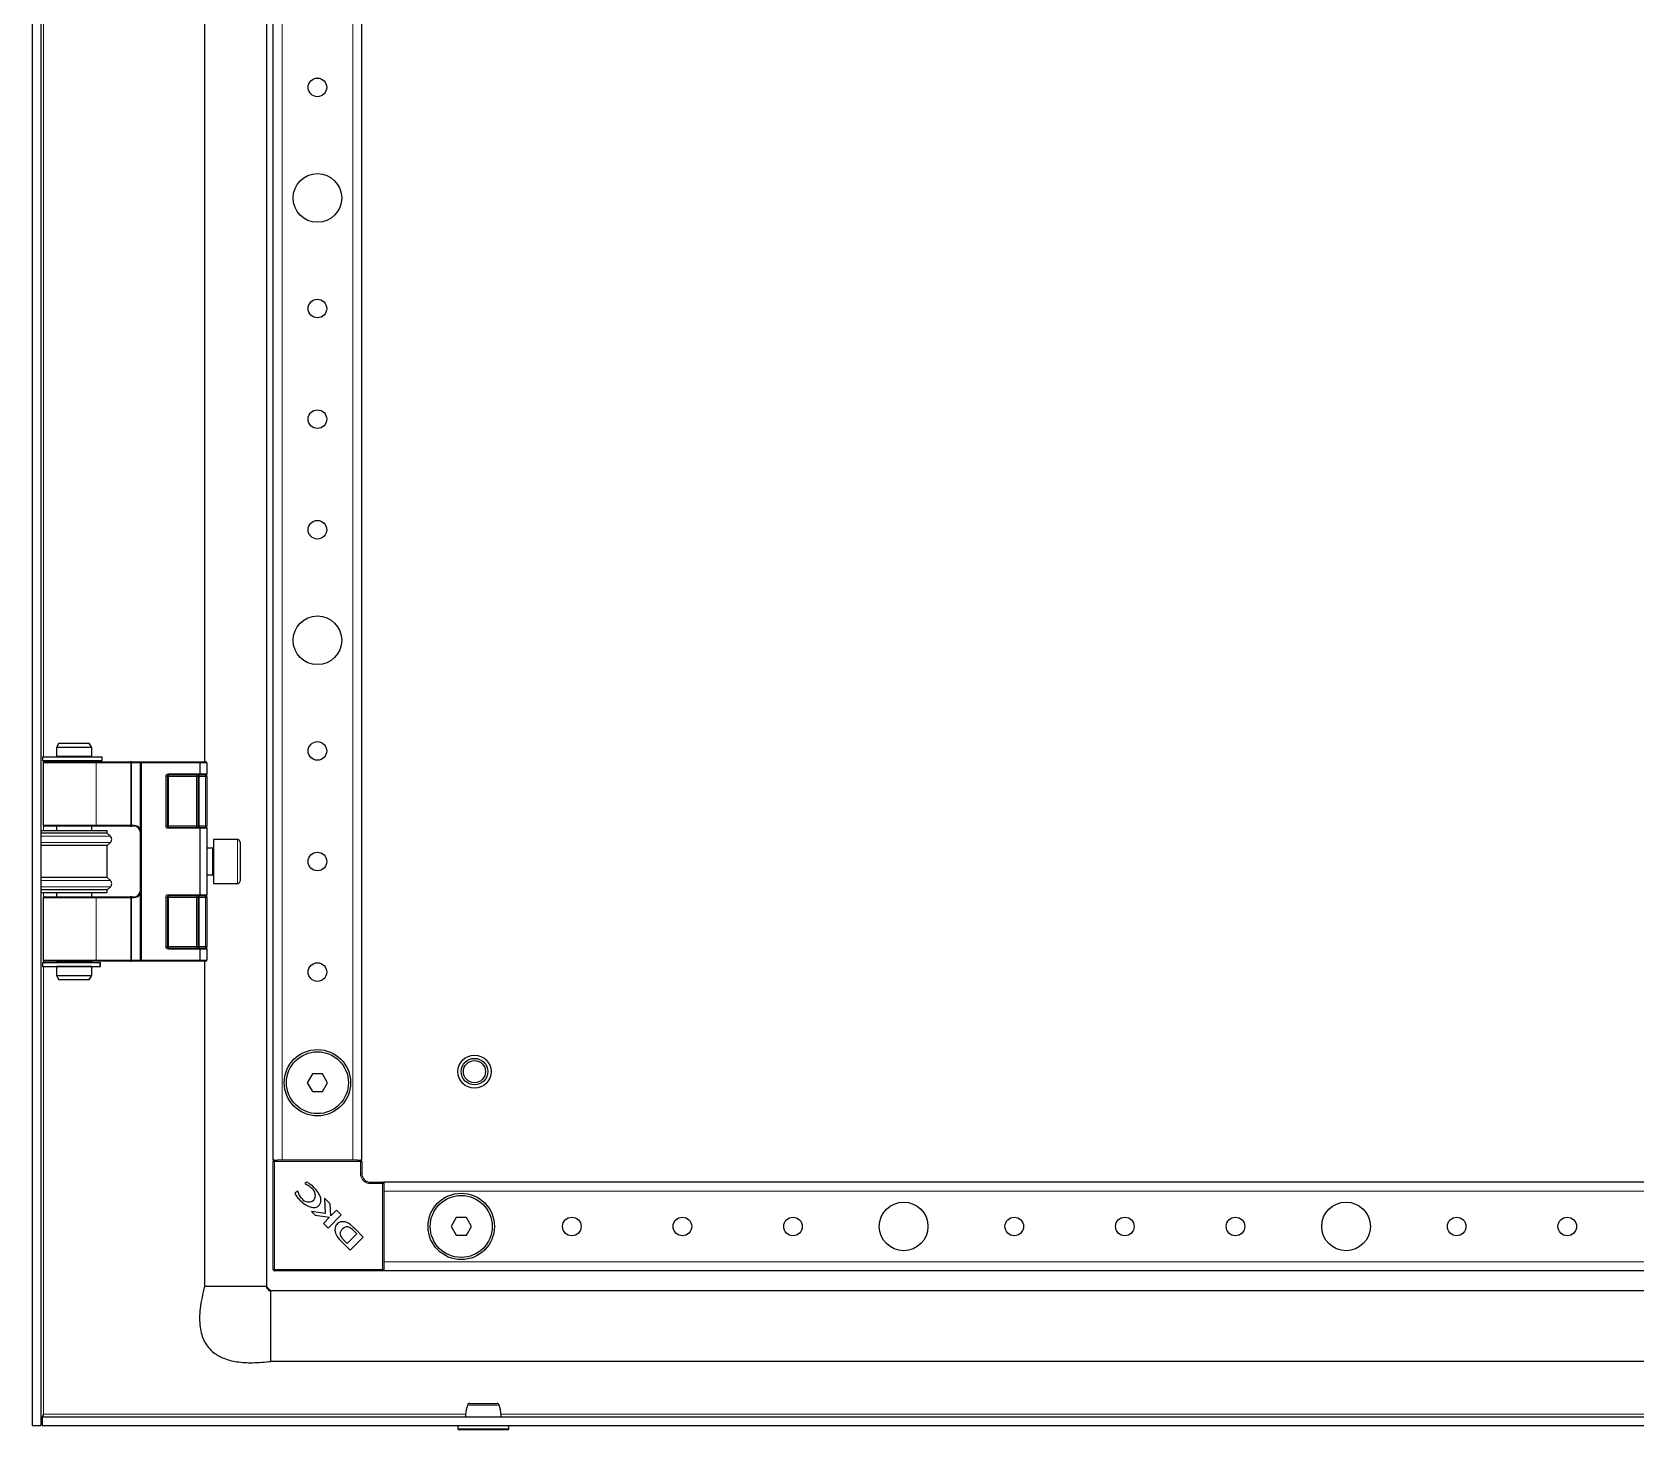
# Model space of a CAD drawing. Header units: millimetres. Extents: x -1434 to 3240, y -1538 to 1219.
# Drawn here: x -1069.4 to -706.9, y -999.7 to -683.7 of the extents above; entities that cross this region are included whole.
import ezdxf

# ---------------------------------------------------------------- set-up
doc = ezdxf.new("R2010")
doc.units = ezdxf.units.MM

msp = doc.modelspace()

# ---------------------------------------------------------------- linework, layer by layer
at = {"color": 7, "linetype": 'Continuous', "lineweight": 25}
for p, q in [((-1069.44, 556.28), (-1069.44, -998.72)), ((-1067.44, 556.28), (-1067.44, -998.72)), ((-1016.44, 524.78), (-1016.44, -967.22)), ((-1014.94, -938.72), (-1014.94, 496.28)), ((-994.94, -938.72), (-994.94, 496.28)), ((-1030.44, -518.72), (-1030.44, -848.72)), ((-1063.36, -844.47), (-1063.94, -845.47)), ((-1063.36, -844.47), (-1060.39, -844.47)), ((-1060.39, -844.47), (-1056.52, -844.47)), ((-1055.94, -845.47), (-1056.52, -844.47)), ((-1067.09, -847.52), (-1067.09, -848.42)), ((-1067.09, -847.52), (-1053.62, -847.52)), ((-1063.94, -845.47), (-1063.94, -847.47)), ((-1060.47, -845.47), (-1063.94, -845.47)), ((-1055.94, -847.47), (-1063.94, -847.47)), ((-1063.44, -847.47), (-1063.44, -847.52)), ((-1055.94, -845.47), (-1060.47, -845.47)), ((-1056.44, -847.52), (-1056.44, -847.47)), ((-1055.94, -847.47), (-1055.94, -845.47)), ((-1053.62, -847.52), (-1053.57, -847.52)), ((-1053.57, -848.42), (-1053.57, -847.52)), ((-1067.09, -848.42), (-1053.62, -848.42)), ((-1066.94, -848.92), (-1066.94, -863.02)), ((-1066.74, -848.72), (-1055.13, -848.72)), ((-1063.94, -848.47), (-1063.94, -848.72)), ((-1055.94, -848.47), (-1063.94, -848.47)), ((-1063.44, -848.42), (-1063.44, -848.47)), ((-1056.44, -848.47), (-1056.44, -848.42)), ((-1055.94, -848.72), (-1055.94, -848.47)), ((-1055.13, -848.72), (-1047.24, -848.72)), ((-1053.62, -848.42), (-1053.57, -848.42)), ((-1046.96, -848.72), (-1047.24, -848.72)), ((-1046.96, -848.72), (-1044.74, -848.72)), ((-1044.94, -893.52), (-1044.94, -848.92)), ((-1044.74, -848.72), (-1031.52, -848.72)), ((-1031.56, -851.72), (-1038.64, -851.72)), ((-1030.24, -851.72), (-1031.56, -851.72)), ((-1031.52, -848.72), (-1030.14, -848.72)), ((-1031.44, -851.42), (-1031.44, -848.92)), ((-1029.94, -848.92), (-1029.94, -851.42)), ((-1029.94, -852.02), (-1029.94, -851.42)), ((-1038.94, -852.02), (-1038.94, -863.12)), ((-1031.94, -852.02), (-1031.94, -863.12)), ((-1029.94, -852.02), (-1029.94, -863.12)), ((-1067.44, -864.22), (-1052.44, -864.22)), ((-1052.44, -864.82), (-1067.44, -864.82)), ((-1055.13, -863.22), (-1066.74, -863.22)), ((-1063.94, -863.22), (-1063.94, -864.22)), ((-1055.94, -864.22), (-1055.94, -863.22)), ((-1047.24, -863.22), (-1055.13, -863.22)), ((-1052.44, -864.82), (-1052.44, -864.22)), ((-1051.74, -865.5), (-1052.44, -864.82)), ((-1047.24, -863.22), (-1046.96, -863.22)), ((-1046.44, -863.22), (-1046.96, -863.22)), ((-1038.64, -863.42), (-1031.56, -863.42)), ((-1031.56, -863.42), (-1030.24, -863.42)), ((-1031.44, -878.72), (-1031.44, -863.72)), ((-1029.94, -863.72), (-1029.94, -863.12)), ((-1029.94, -863.72), (-1029.94, -878.72)), ((-1023.04, -866.22), (-1028.44, -866.22)), ((-1028.44, -866.22), (-1028.44, -871.22)), ((-1052.44, -867.62), (-1067.44, -867.62)), ((-1052.44, -867.62), (-1051.74, -866.93)), ((-1052.44, -874.82), (-1052.44, -867.62)), ((-1028.69, -868.22), (-1029.94, -868.22)), ((-1022.44, -866.82), (-1022.44, -871.22)), ((-1028.44, -871.22), (-1028.44, -876.22)), ((-1022.44, -871.22), (-1022.44, -875.62)), ((-1052.44, -874.82), (-1067.44, -874.82)), ((-1051.74, -875.5), (-1052.44, -874.82)), ((-1052.44, -877.62), (-1051.74, -876.93)), ((-1029.94, -874.22), (-1028.69, -874.22)), ((-1028.44, -876.22), (-1023.04, -876.22)), ((-1052.44, -877.62), (-1067.44, -877.62)), ((-1067.44, -878.22), (-1052.44, -878.22)), ((-1066.94, -879.42), (-1066.94, -893.52)), ((-1066.74, -879.22), (-1055.13, -879.22)), ((-1063.94, -878.22), (-1063.94, -879.22)), ((-1055.94, -879.22), (-1055.94, -878.22)), ((-1055.13, -879.22), (-1047.24, -879.22)), ((-1052.44, -878.22), (-1052.44, -877.62)), ((-1046.96, -879.22), (-1047.24, -879.22)), ((-1046.96, -879.22), (-1046.44, -879.22)), ((-1038.94, -879.32), (-1038.94, -890.42)), ((-1031.56, -879.02), (-1038.64, -879.02)), ((-1031.94, -879.32), (-1031.94, -890.42)), ((-1030.24, -879.02), (-1031.56, -879.02)), ((-1029.94, -879.32), (-1029.94, -878.72)), ((-1029.94, -879.32), (-1029.94, -890.42)), ((-1038.64, -890.72), (-1031.56, -890.72)), ((-1031.56, -890.72), (-1030.24, -890.72)), ((-1031.44, -893.52), (-1031.44, -891.02)), ((-1029.94, -891.02), (-1029.94, -890.42)), ((-1029.94, -891.02), (-1029.94, -893.52)), ((-1067.09, -894.02), (-1067.09, -894.92)), ((-1067.09, -894.02), (-1054.1, -894.02)), ((-1067.09, -894.92), (-1054.1, -894.92)), ((-1055.13, -893.72), (-1066.74, -893.72)), ((-1063.94, -893.72), (-1063.94, -893.97)), ((-1055.94, -893.97), (-1063.94, -893.97)), ((-1063.94, -894.97), (-1063.94, -896.97)), ((-1055.94, -894.97), (-1063.94, -894.97)), ((-1063.44, -893.97), (-1063.44, -894.02)), ((-1063.44, -894.92), (-1063.44, -894.97)), ((-1056.44, -894.02), (-1056.44, -893.97)), ((-1056.44, -894.97), (-1056.44, -894.92)), ((-1055.94, -893.97), (-1055.94, -893.72)), ((-1055.94, -896.97), (-1055.94, -894.97)), ((-1047.24, -893.72), (-1055.13, -893.72)), ((-1054.1, -894.02), (-1054.02, -894.02)), ((-1054.1, -894.92), (-1054.02, -894.92)), ((-1054.02, -894.92), (-1054.02, -894.02)), ((-1054.02, -894.02), (-1054, -894.02)), ((-1054.02, -894.92), (-1054, -894.92)), ((-1054, -894.92), (-1054, -894.02)), ((-1047.24, -893.72), (-1046.96, -893.72)), ((-1044.74, -893.72), (-1046.96, -893.72)), ((-1031.52, -893.72), (-1044.74, -893.72)), ((-1030.14, -893.72), (-1031.52, -893.72)), ((-1030.44, -893.72), (-1030.44, -967.22)), ((-1063.94, -896.97), (-1063.36, -897.97)), ((-1063.94, -896.97), (-1055.94, -896.97)), ((-1056.52, -897.97), (-1063.36, -897.97)), ((-1056.52, -897.97), (-1055.94, -896.97)), ((-1006.09, -919.22), (-1007.25, -921.22)), ((-1003.78, -919.22), (-1006.09, -919.22)), ((-1002.63, -921.22), (-1003.78, -919.22)), ((-1007.25, -921.22), (-1006.09, -923.22)), ((-1006.09, -923.22), (-1003.78, -923.22)), ((-1003.78, -923.22), (-1002.63, -921.22)), ((-1014.64, -938.72), (-1014.94, -938.72)), ((-1014.64, -938.72), (-1013.99, -938.72)), ((-1012.94, -938.72), (-1013.99, -938.72)), ((-996.94, -938.72), (-1012.94, -938.72)), ((-995.89, -938.72), (-996.94, -938.72)), ((-995.89, -938.72), (-995.24, -938.72)), ((-994.94, -938.72), (-995.24, -938.72)), ((-1014.94, -963.42), (-1014.94, -939.02)), ((-994.94, -939.02), (-994.94, -941.72)), ((-1009.39, -945.78), (-1010.08, -946.11)), ((-1009.26, -945.92), (-1009.39, -945.78)), ((-1007.31, -943.72), (-1007.82, -943.97)), ((-1007.82, -943.97), (-1007.71, -944.08)), ((-992.94, -943.72), (-990.24, -943.72)), ((-509.94, -943.72), (-989.94, -943.72)), ((-989.94, -943.72), (-989.94, -944.02)), ((-989.94, -944.02), (-989.94, -944.66)), ((-989.94, -944.66), (-989.94, -945.72)), ((-989.94, -945.72), (-989.94, -961.72)), ((-1003.35, -947.35), (-1003.17, -950.82)), ((-1002.07, -948.63), (-1003.35, -947.35)), ((-1001.89, -951.29), (-1002.07, -948.63)), ((-1006.27, -950.35), (-1005.47, -951.14)), ((-1003.17, -950.82), (-1006.27, -950.35)), ((-1005.47, -951.14), (-1002.21, -951.63)), ((-1002.21, -951.63), (-1003.6, -953.02)), ((-1003.6, -953.02), (-1002.55, -954.07)), ((-1002.55, -954.07), (-999.59, -951.11)), ((-1000.65, -950.05), (-1001.89, -951.29)), ((-999.59, -951.11), (-1000.65, -950.05)), ((-973.59, -951.72), (-974.75, -953.72)), ((-971.28, -951.72), (-973.59, -951.72)), ((-970.13, -953.72), (-971.28, -951.72)), ((-998.99, -956.83), (-998.25, -957.55)), ((-998.25, -957.55), (-996.07, -955.37)), ((-997.55, -959.07), (-994.59, -956.11)), ((-996.07, -955.37), (-996.75, -954.71)), ((-996.48, -954.22), (-996.49, -954.2)), ((-994.59, -956.11), (-996.48, -954.22)), ((-974.75, -953.72), (-973.59, -955.72)), ((-973.59, -955.72), (-971.28, -955.72)), ((-971.28, -955.72), (-970.13, -953.72)), ((-999.54, -957.08), (-997.55, -959.07)), ((-990.24, -963.72), (-1014.64, -963.72)), ((-989.94, -961.72), (-989.94, -962.77)), ((-989.94, -962.77), (-989.94, -963.42)), ((-989.94, -963.42), (-989.94, -963.72)), ((-509.94, -963.72), (-989.94, -963.72)), ((-1015.44, -968.22), (-509.34, -968.22)), ((-382.44, -984.22), (-1015.44, -984.22)), ((-1067.14, -996.72), (-1067.14, -998.72)), ((-1067.14, -996.72), (-376.74, -996.72)), ((-1067.04, -996.72), (-1066.84, -996.12)), ((-1069.44, -998.72), (-1067.44, -998.72)), ((-1067.14, -998.72), (-376.74, -998.72)), ((-973.19, -998.72), (-973.19, -999.47)), ((-970.45, -999.72), (-972.94, -999.72)), ((-961.94, -999.72), (-970.45, -999.72)), ((-961.69, -999.47), (-961.69, -998.72))]:
    msp.add_line(p, q, dxfattribs=at)
at = {"color": 8, "linetype": 'Continuous', "lineweight": 18}
for p, q in [((-1012.94, -938.72), (-1012.94, 496.28)), ((-996.94, -938.72), (-996.94, 496.28)), ((-1066.84, -847.52), (-1066.84, -519.92)), ((-1053.62, -847.52), (-1053.62, -848.42)), ((-1054.99, -848.92), (-1066.94, -848.92)), ((-1066.84, -848.74), (-1066.84, -848.42)), ((-1054.99, -848.92), (-1054.99, -863.02)), ((-1047.1, -848.92), (-1054.99, -848.92)), ((-1047.1, -863.02), (-1047.1, -848.92)), ((-1046.96, -848.92), (-1047.1, -848.92)), ((-1046.96, -848.92), (-1046.96, -848.72)), ((-1046.96, -848.92), (-1046.96, -863.02)), ((-1044.94, -848.92), (-1046.96, -848.92)), ((-1044.94, -848.92), (-1044.74, -848.92)), ((-1044.74, -848.72), (-1044.74, -848.92)), ((-1031.44, -848.92), (-1044.74, -848.92)), ((-1044.74, -848.92), (-1044.74, -893.52)), ((-1038.64, -851.42), (-1031.44, -851.42)), ((-1038.64, -851.42), (-1038.64, -851.72)), ((-1038.64, -851.72), (-1038.64, -852.02)), ((-1032.24, -851.72), (-1032.24, -852.02)), ((-1031.64, -851.72), (-1031.64, -852.02)), ((-1029.94, -848.92), (-1031.44, -848.92)), ((-1031.44, -851.42), (-1029.94, -851.42)), ((-1030.24, -851.72), (-1030.24, -852.02)), ((-1039.24, -863.12), (-1039.24, -852.02)), ((-1039.24, -852.02), (-1038.94, -852.02)), ((-1038.94, -852.02), (-1038.64, -852.02)), ((-1032.24, -852.02), (-1038.64, -852.02)), ((-1038.64, -852.02), (-1038.64, -863.12)), ((-1032.24, -852.02), (-1031.94, -852.02)), ((-1032.24, -863.12), (-1032.24, -852.02)), ((-1031.94, -852.02), (-1031.64, -852.02)), ((-1030.24, -852.02), (-1031.64, -852.02)), ((-1031.64, -852.02), (-1031.64, -863.12)), ((-1029.94, -852.02), (-1030.24, -852.02)), ((-1030.24, -863.12), (-1030.24, -852.02)), ((-1051.74, -865.5), (-1067.44, -865.5)), ((-1066.94, -863.02), (-1054.99, -863.02)), ((-1066.84, -864.22), (-1066.84, -863.19)), ((-1054.99, -863.02), (-1047.1, -863.02)), ((-1046.96, -863.02), (-1047.1, -863.02)), ((-1046.96, -863.22), (-1046.96, -863.02)), ((-1046.96, -863.02), (-1046.44, -863.02)), ((-1046.44, -863.22), (-1046.44, -863.02)), ((-1038.94, -863.12), (-1039.24, -863.12)), ((-1038.64, -863.12), (-1038.94, -863.12)), ((-1038.64, -863.12), (-1032.24, -863.12)), ((-1038.64, -863.12), (-1038.64, -863.42)), ((-1038.64, -863.42), (-1038.64, -863.72)), ((-1031.44, -863.72), (-1038.64, -863.72)), ((-1032.24, -863.12), (-1032.24, -863.42)), ((-1031.94, -863.12), (-1032.24, -863.12)), ((-1031.64, -863.12), (-1031.94, -863.12)), ((-1031.64, -863.12), (-1030.24, -863.12)), ((-1031.64, -863.12), (-1031.64, -863.42)), ((-1029.94, -863.72), (-1031.44, -863.72)), ((-1030.24, -863.12), (-1030.24, -863.42)), ((-1030.24, -863.12), (-1029.94, -863.12)), ((-1023.04, -871.22), (-1023.04, -866.22)), ((-1051.74, -866.93), (-1067.44, -866.93)), ((-1028.69, -874.22), (-1028.69, -868.22)), ((-1023.04, -876.22), (-1023.04, -871.22)), ((-1051.74, -875.5), (-1067.44, -875.5)), ((-1051.74, -876.93), (-1067.44, -876.93)), ((-1054.99, -879.42), (-1066.94, -879.42)), ((-1066.84, -879.24), (-1066.84, -878.22)), ((-1054.99, -879.42), (-1054.99, -893.52)), ((-1047.1, -879.42), (-1054.99, -879.42)), ((-1047.1, -893.52), (-1047.1, -879.42)), ((-1047.1, -879.42), (-1046.96, -879.42)), ((-1046.96, -879.42), (-1046.96, -879.22)), ((-1046.96, -879.42), (-1046.96, -893.52)), ((-1046.44, -879.42), (-1046.96, -879.42)), ((-1046.44, -879.42), (-1046.44, -879.22)), ((-1039.24, -890.42), (-1039.24, -879.32)), ((-1039.24, -879.32), (-1038.94, -879.32)), ((-1038.94, -879.32), (-1038.64, -879.32)), ((-1038.64, -878.72), (-1031.44, -878.72)), ((-1038.64, -879.02), (-1038.64, -878.72)), ((-1038.64, -879.02), (-1038.64, -879.32)), ((-1032.24, -879.32), (-1038.64, -879.32)), ((-1038.64, -879.32), (-1038.64, -890.42)), ((-1032.24, -879.02), (-1032.24, -879.32)), ((-1032.24, -879.32), (-1031.94, -879.32)), ((-1032.24, -890.42), (-1032.24, -879.32)), ((-1031.94, -879.32), (-1031.64, -879.32)), ((-1031.64, -879.32), (-1031.64, -879.02)), ((-1030.24, -879.32), (-1031.64, -879.32)), ((-1031.64, -879.32), (-1031.64, -890.42)), ((-1031.44, -878.72), (-1029.94, -878.72)), ((-1030.24, -879.32), (-1030.24, -879.02)), ((-1030.24, -879.32), (-1029.94, -879.32)), ((-1030.24, -890.42), (-1030.24, -879.32)), ((-1039.24, -890.42), (-1038.94, -890.42)), ((-1038.94, -890.42), (-1038.64, -890.42)), ((-1038.64, -890.42), (-1032.24, -890.42)), ((-1038.64, -890.42), (-1038.64, -890.72)), ((-1038.64, -891.02), (-1038.64, -890.72)), ((-1031.44, -891.02), (-1038.64, -891.02)), ((-1032.24, -890.42), (-1032.24, -890.72)), ((-1032.24, -890.42), (-1031.94, -890.42)), ((-1031.94, -890.42), (-1031.64, -890.42)), ((-1031.64, -890.72), (-1031.64, -890.42)), ((-1031.64, -890.42), (-1030.24, -890.42)), ((-1029.94, -891.02), (-1031.44, -891.02)), ((-1030.24, -890.72), (-1030.24, -890.42)), ((-1030.24, -890.42), (-1029.94, -890.42)), ((-1066.94, -893.52), (-1054.99, -893.52)), ((-1066.84, -894.02), (-1066.84, -893.69)), ((-1066.84, -996.12), (-1066.84, -894.92)), ((-1054.99, -893.52), (-1047.1, -893.52)), ((-1054.1, -894.02), (-1054.1, -894.92)), ((-1047.1, -893.52), (-1046.96, -893.52)), ((-1046.96, -893.72), (-1046.96, -893.52)), ((-1046.96, -893.52), (-1044.94, -893.52)), ((-1044.74, -893.52), (-1044.94, -893.52)), ((-1044.74, -893.52), (-1031.44, -893.52)), ((-1044.74, -893.52), (-1044.74, -893.72)), ((-1031.44, -893.52), (-1029.94, -893.52)), ((-1014.64, -938.72), (-1014.64, -939.02)), ((-995.24, -938.72), (-995.24, -939.02)), ((-1014.94, -939.02), (-1014.64, -939.02)), ((-1014.64, -939.02), (-1014.64, -963.42)), ((-995.24, -939.02), (-1014.64, -939.02)), ((-995.24, -941.72), (-995.24, -939.02)), ((-995.24, -939.02), (-994.94, -939.02)), ((-994.94, -941.72), (-995.24, -941.72)), ((-992.94, -943.72), (-992.94, -944.02)), ((-990.24, -944.02), (-992.94, -944.02)), ((-990.24, -943.72), (-990.24, -944.02)), ((-990.24, -963.42), (-990.24, -944.02)), ((-990.24, -944.02), (-989.94, -944.02)), ((-509.94, -945.72), (-989.94, -945.72)), ((-1014.64, -963.42), (-1014.94, -963.42)), ((-1014.64, -963.42), (-990.24, -963.42)), ((-1014.64, -963.42), (-1014.64, -963.72)), ((-990.24, -963.42), (-990.24, -963.72)), ((-990.24, -963.42), (-989.94, -963.42)), ((-509.94, -961.72), (-989.94, -961.72)), ((-971.41, -996.12), (-1066.84, -996.12)), ((-480.41, -996.12), (-963.47, -996.12)), ((-973.19, -999.47), (-970.58, -999.47)), ((-970.58, -999.47), (-961.69, -999.47))]:
    msp.add_line(p, q, dxfattribs=at)
at = {"color": 7, "linetype": 'Continuous', "lineweight": 25}
for centre, radius in [((-1004.94, -696.22), 2.1), ((-1004.94, -721.22), 5.5), ((-1004.94, -746.22), 2.1), ((-1004.94, -771.22), 2.1), ((-1004.94, -796.22), 2.1), ((-1004.94, -821.22), 5.5), ((-1004.94, -846.22), 2.1), ((-1004.94, -871.22), 2.1), ((-1004.94, -896.22), 2.1), ((-1004.94, -921.22), 7.5), ((-1004.94, -921.22), 7), ((-969.44, -918.72), 3.75), ((-969.44, -918.72), 3), ((-969.44, -918.72), 2.5), ((-972.44, -953.72), 7.5), ((-972.44, -953.72), 7), ((-872.44, -953.72), 5.5), ((-772.44, -953.72), 5.5), ((-947.44, -953.72), 2.1), ((-922.44, -953.72), 2.1), ((-897.44, -953.72), 2.1), ((-847.44, -953.72), 2.1), ((-822.44, -953.72), 2.1), ((-797.44, -953.72), 2.1), ((-747.44, -953.72), 2.1), ((-722.44, -953.72), 2.1)]:
    msp.add_circle(centre, radius, dxfattribs=at)
for centre, radius, start, end in [((-1066.74, -848.92), 0.2, 90, 180), ((-1044.74, -848.92), 0.2, 90, 180), ((-1038.64, -852.02), 0.3, 90, 180), ((-1031.64, -852.02), 0.3, 90, 180), ((-1030.24, -851.42), 0.3, 270, 0), ((-1030.14, -848.92), 0.2, 0, 90), ((-1066.74, -863.02), 0.2, 180, 270), ((-1052.44, -866.22), 1, 314.427, 45.573), ((-1046.44, -864.72), 1.5, 0, 90), ((-1038.64, -863.12), 0.3, 180, 270), ((-1031.64, -863.12), 0.3, 180, 270), ((-1030.24, -863.72), 0.3, 0, 90), ((-1023.04, -866.82), 0.6, 360, 90), ((-1028.69, -867.97), 0.25, 270, 360), ((-1052.44, -876.22), 1, 314.427, 45.573), ((-1028.69, -874.47), 0.25, 0, 90), ((-1023.04, -875.62), 0.6, 270, 0), ((-1066.74, -879.42), 0.2, 90, 180), ((-1046.44, -877.72), 1.5, 270, 0), ((-1038.64, -879.32), 0.3, 90, 180), ((-1031.64, -879.32), 0.3, 90, 180), ((-1030.24, -878.72), 0.3, 270, 0), ((-1038.64, -890.42), 0.3, 180, 270), ((-1031.64, -890.42), 0.3, 180, 270), ((-1030.24, -891.02), 0.3, 0, 90), ((-1066.74, -893.52), 0.2, 180, 270), ((-1044.74, -893.52), 0.2, 180, 270), ((-1030.14, -893.52), 0.2, 270, 0), ((-1014.64, -939.02), 0.3, 90, 180), ((-995.24, -939.02), 0.3, 0, 90), ((-992.94, -941.72), 2, 180, 270), ((-1007.34, -946.64), 1.94, 323.3097, 52.3464), ((-990.24, -944.02), 0.3, 0, 90), ((-1006.94, -946.21), 1.97, 218.454, 305.887), ((-996.33, -953.42), 4.87, 200.3445, 228.7777), ((-994.52, -952.64), 6.12, 216.9888, 223.0744), ((-1014.64, -963.42), 0.3, 180, 270), ((-990.24, -963.42), 0.3, 270, 0), ((-970.55, -994.22), 0.5, 89.9637, 164.834), ((-964.33, -994.22), 0.5, 15.2465, 90.046), ((-972.94, -999.47), 0.25, 180, 270), ((-961.94, -999.47), 0.25, 270, 0)]:
    msp.add_arc(centre, radius, start, end, dxfattribs=at)
at = {"color": 8, "linetype": 'Continuous', "lineweight": 18}
for centre, radius, start, end in [((-1055.17, -848.89), 0.179, 351.9505, 78.5782), ((-1047.28, -848.89), 0.179, 351.9505, 78.5782), ((-1038.64, -852.02), 0.6, 90, 180), ((-1055.17, -863.04), 0.179, 281.4218, 8.0495), ((-1047.28, -863.04), 0.179, 281.4218, 8.0495), ((-1046.44, -864.72), 1.7, 28.0725, 90), ((-1038.64, -863.12), 0.6, 180, 270), ((-1055.17, -879.39), 0.179, 351.9505, 78.5782), ((-1047.28, -879.39), 0.179, 351.9505, 78.5782), ((-1046.44, -877.72), 1.7, 270, 331.9275), ((-1038.64, -879.32), 0.6, 90, 180), ((-1038.64, -890.42), 0.6, 180, 270), ((-1055.17, -893.54), 0.179, 281.4218, 8.0495), ((-1047.28, -893.54), 0.179, 281.4218, 8.0495), ((-992.94, -941.72), 2.3, 180, 270)]:
    msp.add_arc(centre, radius, start, end, dxfattribs=at)
at = {"color": 7, "linetype": 'Continuous', "lineweight": 25}
for centre, major_axis, start_param, end_param in [((-1031.56, -851.42), (0, 0.3), 3.141593, 4.712389), ((-1031.52, -848.92), (0, 0.2), 4.712389, 6.283185), ((-1031.56, -863.72), (0, 0.3), 4.712389, 6.283185), ((-1031.56, -878.72), (0, 0.3), 3.141593, 4.712389), ((-1031.56, -891.02), (0, 0.3), 4.712389, 6.283185), ((-1031.52, -893.52), (0, 0.2), 3.141593, 4.712389)]:
    msp.add_ellipse(centre, major_axis=major_axis, ratio=0.414214, start_param=start_param, end_param=end_param, dxfattribs=at)
for points, knots in [([(-1010.08, -946.11), (-1009.9, -946.45), (-1009.56, -947.08), (-1009.07, -947.61), (-1008.85, -947.85)], [0, 0, 0, 0, 0.5368, 1, 1, 1, 1]), ([(-1008.49, -947.43), (-1008.7, -947.17), (-1009.08, -946.72), (-1009.2, -946.16), (-1009.26, -945.92)], [0, 0, 0, 0, 0.5796082, 1, 1, 1, 1]), ([(-1007.71, -944.08), (-1007.4, -944.22), (-1006.83, -944.48), (-1006.37, -944.91), (-1006.16, -945.11)], [0, 0, 0, 0, 0.547643, 1, 1, 1, 1]), ([(-1005.8, -944.82), (-1006.07, -944.58), (-1006.53, -944.15), (-1007.08, -943.85), (-1007.31, -943.72)], [0, 0, 0, 0, 0.577653, 1, 1, 1, 1]), ([(-1004.68, -949.05), (-1004.54, -948.89), (-1004.26, -948.55), (-1004.09, -947.86), (-1004.22, -946.98), (-1004.79, -945.91), (-1005.43, -945.22), (-1005.8, -944.82)], [0, 0, 0, 0, 0.1305321, 0.2660311, 0.4239974, 0.666819, 1, 1, 1, 1]), ([(-1008.85, -947.85), (-1008.47, -948.18), (-1007.78, -948.79), (-1006.61, -949.34), (-1005.67, -949.48), (-1005.02, -949.33), (-1004.79, -949.14), (-1004.68, -949.05)], [0, 0, 0, 0, 0.315674, 0.58952, 0.813199, 0.909026, 1, 1, 1, 1]), ([(-997.82, -953.07), (-998.03, -952.96), (-998.42, -952.75), (-999.05, -952.64), (-999.64, -952.67), (-1000.18, -952.87), (-1000.61, -953.23), (-1000.91, -953.75), (-1001.02, -954.4), (-1000.94, -954.86), (-1000.89, -955.11)], [0, 0, 0, 0, 0.138091, 0.265455, 0.384013, 0.496103, 0.605759, 0.71979, 0.847662, 1, 1, 1, 1]), ([(-996.98, -953.75), (-997.13, -953.61), (-997.4, -953.37), (-997.69, -953.16), (-997.82, -953.07)], [0, 0, 0, 0, 0.55183, 1, 1, 1, 1]), ([(-999.32, -954.34), (-999.41, -954.44), (-999.58, -954.61), (-999.76, -954.89), (-999.85, -955.16), (-999.85, -955.49), (-999.7, -955.89), (-999.51, -956.17), (-999.41, -956.33)], [0, 0, 0, 0, 0.176808, 0.319231, 0.43938, 0.552395, 0.749205, 1, 1, 1, 1]), ([(-996.75, -954.71), (-996.95, -954.52), (-997.31, -954.17), (-997.85, -953.84), (-998.3, -953.78), (-998.64, -953.85), (-999, -954.04), (-999.21, -954.23), (-999.32, -954.34)], [0, 0, 0, 0, 0.274676, 0.503042, 0.607381, 0.716579, 0.843412, 1, 1, 1, 1]), ([(-996.49, -954.2), (-996.57, -954.13), (-996.73, -953.97), (-996.9, -953.82), (-996.98, -953.75)], [0, 0, 0, 0, 0.486421, 1, 1, 1, 1]), ([(-1030.44, -967.22), (-1030.85, -968.9), (-1031.58, -971.94), (-1031.67, -976.25), (-1030.7, -979.8), (-1028.65, -982.25), (-1026.01, -983.68), (-1022.99, -984.42), (-1019.39, -984.62), (-1016.82, -984.36), (-1015.44, -984.22)], [0, 0, 0, 0, 0.176067, 0.318225, 0.435596, 0.543482, 0.633889, 0.737152, 0.858183, 1, 1, 1, 1]), ([(-1017.42, -967.22), (-1017.12, -967.22), (-1016.67, -967.22), (-1016.58, -967.22), (-1016.55, -967.22)], [0, 0, 0, 0, 0.649139, 1, 1, 1, 1]), ([(-1015.44, -968.38), (-1015.54, -968.37), (-1015.68, -968.35), (-1015.83, -968.28), (-1015.92, -968.22), (-1015.97, -968.16), (-1016.01, -968.08), (-1016.04, -968.01), (-1016.11, -967.84), (-1016.28, -967.76), (-1016.43, -967.53), (-1016.46, -967.33), (-1016.48, -967.22)], [0, 0, 0, 0, 0.146823, 0.202041, 0.247643, 0.28691, 0.323569, 0.360785, 0.40083, 0.628513, 0.79432, 1, 1, 1, 1]), ([(-1015.44, -968.22), (-1015.66, -968.07), (-1016.07, -967.8), (-1016.32, -967.4), (-1016.44, -967.22)], [0, 0, 0, 0, 0.556114, 1, 1, 1, 1]), ([(-1015.44, -984.22), (-1015.44, -984.19), (-1015.44, -984.12), (-1015.44, -983.48), (-1015.44, -982.02), (-1015.44, -979.83), (-1015.44, -977.82), (-1015.44, -976.22), (-1015.44, -974.61), (-1015.44, -972.61), (-1015.44, -970.43), (-1015.44, -968.92), (-1015.44, -968.52), (-1015.44, -968.38)], [0, 0, 0, 0, 0.069165, 0.1363, 0.267291, 0.398282, 0.465417, 0.534583, 0.603748, 0.670883, 0.801874, 0.932865, 1, 1, 1, 1]), ([(-971.03, -994.07), (-971.22, -994.81), (-971.44, -995.67), (-971.46, -996.59), (-971.46, -996.72)], [0, 0, 0, 0, 0.85815, 1, 1, 1, 1]), ([(-970.51, -993.72), (-970.52, -993.72), (-970.57, -993.72), (-970.29, -993.72), (-969.77, -993.72), (-969.05, -993.72), (-968.2, -993.72), (-967.13, -993.72), (-966.11, -993.72), (-965.22, -993.72), (-964.61, -993.72), (-964.32, -993.72), (-964.36, -993.72), (-964.37, -993.72)], [0, 0, 0, 0, 0.03384, 0.141254, 0.248698, 0.315774, 0.423314, 0.530846, 0.63821, 0.745706, 0.853372, 0.960917, 1, 1, 1, 1]), ([(-963.42, -996.72), (-963.42, -996.59), (-963.44, -995.67), (-963.66, -994.81), (-963.85, -994.07)], [0, 0, 0, 0, 0.1418495, 1, 1, 1, 1]), ([(-1067.44, -998.72), (-1067.41, -998.28), (-1067.38, -997.72), (-1067.18, -997.16), (-1067.14, -997.04)], [0, 0, 0, 0, 0.7734591, 1, 1, 1, 1])]:
    msp.add_open_spline(points, degree=3, knots=knots, dxfattribs=at)
for points in [[(-1030.44, -967.22), (-1030.4, -967.22), (-1030.31, -967.22), (-1029.74, -967.22), (-1029.46, -967.22)], [(-1029.46, -967.22), (-1029.13, -967.22), (-1028.47, -967.22), (-1027.49, -967.22), (-1027.01, -967.22)], [(-1027.01, -967.22), (-1026.45, -967.22), (-1025.32, -967.22), (-1024.07, -967.22), (-1023.44, -967.22)], [(-1023.44, -967.22), (-1022.81, -967.22), (-1021.56, -967.22), (-1020.43, -967.22), (-1019.87, -967.22)], [(-1019.87, -967.22), (-1019.38, -967.22), (-1018.41, -967.22), (-1017.75, -967.22), (-1017.42, -967.22)], [(-1066.84, -996.12), (-1066.86, -996.2), (-1066.91, -996.35), (-1066.99, -996.55), (-1067.06, -996.69), (-1067.11, -996.71), (-1067.14, -996.72)]]:
    msp.add_open_spline(points, degree=3, dxfattribs=at)
at = {"color": 8, "linetype": 'Continuous', "lineweight": 18}
msp.add_open_spline([(-963.89, -994.09), (-963.88, -994.09), (-963.83, -994.09), (-964.17, -994.09), (-964.88, -994.09), (-965.9, -994.09), (-967.09, -994.09), (-968.31, -994.09), (-969.3, -994.09), (-970.13, -994.09), (-970.73, -994.09), (-971.06, -994.09), (-971, -994.09), (-970.99, -994.09)], degree=3, knots=[0, 0, 0, 0, 0.038891, 0.14638, 0.253973, 0.361383, 0.468681, 0.576165, 0.683665, 0.750707, 0.858068, 0.965424, 1, 1, 1, 1], dxfattribs=at)

doc.saveas('drawing.dxf')
